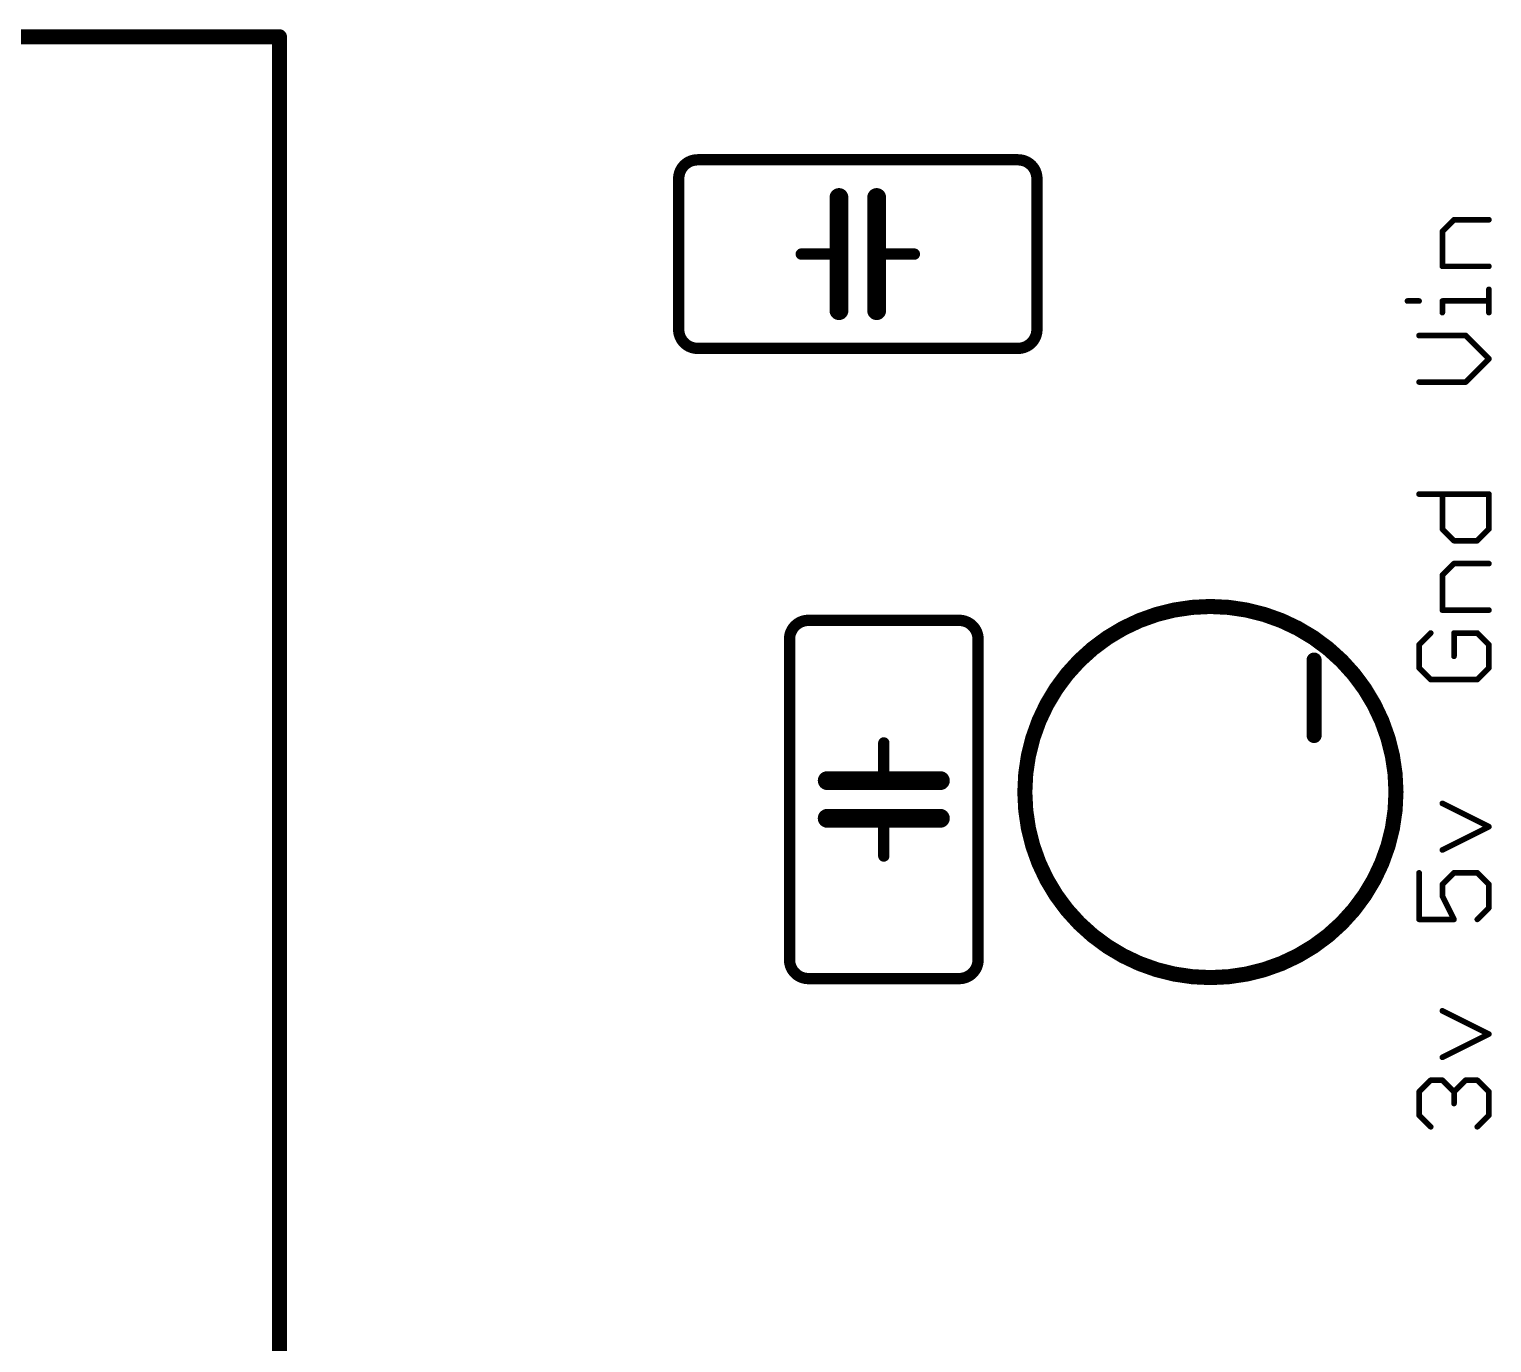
# Model space of a CAD drawing. Extents: x -5 to 130, y -14 to 61.
# Drawn here: x 68.49 to 88.19, y 24.18 to 41.88 of the extents above; entities that cross this region are included whole.
import ezdxf

# ---------------------------------------------------------------- set-up
doc = ezdxf.new("R2010")
doc.units = 0
doc.layers.add('21', color=251, linetype='CONTINUOUS')
doc.layers.add('51', color=251, linetype='CONTINUOUS')

msp = doc.modelspace()

# ---------------------------------------------------------------- linework, layer by layer
at = {"layer": '21'}
for points, const_width in [([(66.778, 41.775), (71.858, 41.775)], 0.2032), ([(71.858, 41.775), (71.858, 10.025)], 0.2032), ([(77.491, 40.1176), (81.809, 40.1176)], 0.1524), ([(77.237, 37.8316), (77.237, 39.8636)], 0.1524), ([(82.063, 37.8316), (82.063, 39.8636)], 0.1524), ([(79.396, 38.8476), (79.396, 39.6096)], 0.254), ([(79.904, 38.8476), (79.904, 39.6096)], 0.254), ([(87.5248, 39.1529), (87.6816, 39.3097)], 0.0762), ([(87.6816, 39.3097), (88.1519, 39.3097)], 0.0762), ([(87.5248, 38.6826), (87.5248, 39.1529)], 0.0762), ([(79.269, 38.8476), (79.396, 38.8476)], 0.1524), ([(79.396, 38.8476), (79.396, 38.0856)], 0.254), ([(79.904, 38.0856), (79.904, 38.8476)], 0.254), ([(79.904, 38.8476), (80.031, 38.8476)], 0.1524), ([(88.1519, 38.6826), (87.5248, 38.6826)], 0.0762), ([(87.0545, 38.2157), (87.2113, 38.2157)], 0.0762), ([(87.5248, 38.0589), (87.5248, 38.2157)], 0.0762), ([(87.5248, 38.2157), (88.1519, 38.2157)], 0.0762), ([(88.1519, 38.0589), (88.1519, 38.3725)], 0.0762), ([(81.809, 37.5776), (77.491, 37.5776)], 0.1524), ([(87.8384, 37.7505), (87.2113, 37.7505)], 0.0762), ([(88.1519, 37.4369), (87.8384, 37.7505)], 0.0762), ([(87.8384, 37.1234), (88.1519, 37.4369)], 0.0762), ([(87.2113, 37.1234), (87.8384, 37.1234)], 0.0762), ([(87.2113, 35.6133), (88.1519, 35.6133)], 0.0762), ([(87.5248, 35.143), (87.5248, 35.6133)], 0.0762), ([(88.1519, 35.6133), (88.1519, 35.143)], 0.0762), ([(87.6816, 34.9862), (87.5248, 35.143)], 0.0762), ([(88.1519, 35.143), (87.9951, 34.9862)], 0.0762), ([(87.9951, 34.9862), (87.6816, 34.9862)], 0.0762), ([(87.5248, 34.521), (87.6816, 34.6778)], 0.0762), ([(87.6816, 34.6778), (88.1519, 34.6778)], 0.0762), ([(87.5248, 34.0507), (87.5248, 34.521)], 0.0762), ([(88.1519, 34.0507), (87.5248, 34.0507)], 0.0762), ([(81.016, 33.913), (78.984, 33.913)], 0.1524), ([(78.73, 29.341), (78.73, 33.659)], 0.1524), ([(81.27, 33.659), (81.27, 29.341)], 0.1524), ([(87.3681, 33.7423), (87.2113, 33.5855)], 0.0762), ([(87.9951, 33.7423), (87.6816, 33.7423)], 0.0762), ([(87.6816, 33.7423), (87.6816, 33.4287)], 0.0762), ([(88.1519, 33.5855), (87.9951, 33.7423)], 0.0762), ([(87.2113, 33.5855), (87.2113, 33.272)], 0.0762), ([(88.1519, 33.272), (88.1519, 33.5855)], 0.0762), ([(85.797, 32.362), (85.797, 33.378)], 0.2032), ([(87.2113, 33.272), (87.3681, 33.1152)], 0.0762), ([(87.9951, 33.1152), (88.1519, 33.272)], 0.0762), ([(87.3681, 33.1152), (87.9951, 33.1152)], 0.0762), ([(80, 31.754), (80, 31.881)], 0.1524), ([(80, 31.754), (79.238, 31.754)], 0.254), ([(80.762, 31.754), (80, 31.754)], 0.254), ([(80, 31.246), (79.238, 31.246)], 0.254), ([(80, 31.246), (80.762, 31.246)], 0.254), ([(88.1519, 31.1335), (87.5248, 31.447)], 0.0762), ([(80, 31.119), (80, 31.246)], 0.1524), ([(87.5248, 30.8199), (88.1519, 31.1335)], 0.0762), ([(87.2113, 30.5115), (87.2113, 29.8844)], 0.0762), ([(87.5248, 30.3547), (87.6816, 30.5115)], 0.0762), ([(87.6816, 30.5115), (87.9951, 30.5115)], 0.0762), ([(87.9951, 30.5115), (88.1519, 30.3547)], 0.0762), ([(87.5248, 30.1979), (87.5248, 30.3547)], 0.0762), ([(88.1519, 30.3547), (88.1519, 30.0412)], 0.0762), ([(87.6816, 29.8844), (87.5248, 30.1979)], 0.0762), ([(88.1519, 30.0412), (87.9951, 29.8844)], 0.0762), ([(87.2113, 29.8844), (87.6816, 29.8844)], 0.0762), ([(81.016, 29.087), (78.984, 29.087)], 0.1524), ([(88.1519, 28.3395), (87.5248, 28.653)], 0.0762), ([(87.5248, 28.0259), (88.1519, 28.3395)], 0.0762), ([(87.2113, 27.5607), (87.3681, 27.7175)], 0.0762), ([(87.2113, 27.2472), (87.2113, 27.5607)], 0.0762), ([(87.3681, 27.7175), (87.5248, 27.7175)], 0.0762), ([(87.5248, 27.7175), (87.6816, 27.5607)], 0.0762), ([(87.6816, 27.5607), (87.8384, 27.7175)], 0.0762), ([(87.6816, 27.5607), (87.6816, 27.4039)], 0.0762), ([(87.8384, 27.7175), (87.9951, 27.7175)], 0.0762), ([(87.9951, 27.7175), (88.1519, 27.5607)], 0.0762), ([(88.1519, 27.5607), (88.1519, 27.2472)], 0.0762), ([(87.3681, 27.0904), (87.2113, 27.2472)], 0.0762), ([(88.1519, 27.2472), (87.9951, 27.0904)], 0.0762)]:
    msp.add_lwpolyline(points, dxfattribs=dict(at, const_width=const_width))
for points, const_width in [([(71.9088, 41.775, 1), (71.8072, 41.775)], 0.1016), ([(71.858, 41.7242, 1), (71.858, 41.8258)], 0.1016), ([(77.491, 40.1176, 0.4142), (77.237, 39.8636)], 0.1524), ([(77.491, 40.1557, 1), (77.491, 40.0795)], 0.0762), ([(77.491, 40.0795, 1), (77.491, 40.1557)], 0.0762), ([(82.063, 39.8636, 0.4142), (81.809, 40.1176)], 0.1524), ([(81.809, 40.1557, 1), (81.809, 40.0795)], 0.0762), ([(81.809, 40.0795, 1), (81.809, 40.1557)], 0.0762), ([(77.2751, 39.8636, 1), (77.1989, 39.8636)], 0.0762), ([(77.1989, 39.8636, 1), (77.2751, 39.8636)], 0.0762), ([(82.1011, 39.8636, 1), (82.0249, 39.8636)], 0.0762), ([(82.0249, 39.8636, 1), (82.1011, 39.8636)], 0.0762), ([(79.4595, 39.6096, 1), (79.3325, 39.6096)], 0.127), ([(79.9675, 39.6096, 1), (79.8405, 39.6096)], 0.127), ([(87.6816, 39.3287, 1), (87.6816, 39.2906)], 0.0381), ([(87.6951, 39.2962, 1), (87.6681, 39.3231)], 0.0381), ([(88.1519, 39.2906, 1), (88.1519, 39.3287)], 0.0381), ([(87.5114, 39.1664, 1), (87.5383, 39.1394)], 0.0381), ([(87.5439, 39.1529, 1), (87.5058, 39.1529)], 0.0381), ([(79.269, 38.8857, 1), (79.269, 38.8095)], 0.0762), ([(79.4595, 38.8476, 1), (79.3325, 38.8476)], 0.127), ([(79.3325, 38.8476, 1), (79.4595, 38.8476)], 0.127), ([(79.396, 38.8095, 1), (79.396, 38.8857)], 0.0762), ([(79.9675, 38.8476, 1), (79.8405, 38.8476)], 0.127), ([(79.8405, 38.8476, 1), (79.9675, 38.8476)], 0.127), ([(79.904, 38.8857, 1), (79.904, 38.8095)], 0.0762), ([(80.031, 38.8095, 1), (80.031, 38.8857)], 0.0762), ([(87.5248, 38.7016, 1), (87.5248, 38.6635)], 0.0381), ([(87.5058, 38.6826, 1), (87.5439, 38.6826)], 0.0381), ([(88.1519, 38.6635, 1), (88.1519, 38.7016)], 0.0381), ([(87.0545, 38.2347, 1), (87.0545, 38.1966)], 0.0381), ([(87.2113, 38.1966, 1), (87.2113, 38.2347)], 0.0381), ([(87.5248, 38.2347, 1), (87.5248, 38.1966)], 0.0381), ([(87.5439, 38.2157, 1), (87.5058, 38.2157)], 0.0381), ([(88.1709, 38.3725, 1), (88.1329, 38.3725)], 0.0381), ([(88.1519, 38.1966, 1), (88.1519, 38.2347)], 0.0381), ([(79.3325, 38.0856, 1), (79.4595, 38.0856)], 0.127), ([(79.8405, 38.0856, 1), (79.9675, 38.0856)], 0.127), ([(87.5058, 38.0589, 1), (87.5439, 38.0589)], 0.0381), ([(88.1329, 38.0589, 1), (88.1709, 38.0589)], 0.0381), ([(77.237, 37.8316, 0.4142), (77.491, 37.5776)], 0.1524), ([(77.2751, 37.8316, 1), (77.1989, 37.8316)], 0.0762), ([(77.1989, 37.8316, 1), (77.2751, 37.8316)], 0.0762), ([(81.809, 37.5776, 0.4142), (82.063, 37.8316)], 0.1524), ([(82.1011, 37.8316, 1), (82.0249, 37.8316)], 0.0762), ([(82.0249, 37.8316, 1), (82.1011, 37.8316)], 0.0762), ([(77.491, 37.6157, 1), (77.491, 37.5395)], 0.0762), ([(77.491, 37.5395, 1), (77.491, 37.6157)], 0.0762), ([(81.809, 37.6157, 1), (81.809, 37.5395)], 0.0762), ([(81.809, 37.5395, 1), (81.809, 37.6157)], 0.0762), ([(87.2113, 37.7695, 1), (87.2113, 37.7314)], 0.0381), ([(87.8518, 37.7639, 1), (87.8249, 37.737)], 0.0381), ([(87.8384, 37.7314, 1), (87.8384, 37.7695)], 0.0381), ([(88.1654, 37.4235, 1), (88.1384, 37.4504)], 0.0381), ([(88.1384, 37.4235, 1), (88.1654, 37.4504)], 0.0381), ([(87.2113, 37.1425, 1), (87.2113, 37.1044)], 0.0381), ([(87.8249, 37.1369, 1), (87.8518, 37.1099)], 0.0381), ([(87.8384, 37.1044, 1), (87.8384, 37.1425)], 0.0381), ([(87.2113, 35.6324, 1), (87.2113, 35.5943)], 0.0381), ([(87.5439, 35.6133, 1), (87.5058, 35.6133)], 0.0381), ([(88.1709, 35.6133, 1), (88.1329, 35.6133)], 0.0381), ([(88.1519, 35.5943, 1), (88.1519, 35.6324)], 0.0381), ([(87.5383, 35.1565, 1), (87.5114, 35.1295)], 0.0381), ([(87.5058, 35.143, 1), (87.5439, 35.143)], 0.0381), ([(88.1329, 35.143, 1), (88.1709, 35.143)], 0.0381), ([(88.1654, 35.1295, 1), (88.1384, 35.1565)], 0.0381), ([(87.6816, 35.0053, 1), (87.6816, 34.9672)], 0.0381), ([(87.6681, 34.9728, 1), (87.6951, 34.9997)], 0.0381), ([(87.9817, 34.9997, 1), (88.0086, 34.9728)], 0.0381), ([(87.9951, 34.9672, 1), (87.9951, 35.0053)], 0.0381), ([(87.6816, 34.6968, 1), (87.6816, 34.6587)], 0.0381), ([(87.6951, 34.6643, 1), (87.6681, 34.6913)], 0.0381), ([(88.1519, 34.6587, 1), (88.1519, 34.6968)], 0.0381), ([(87.5114, 34.5345, 1), (87.5383, 34.5075)], 0.0381), ([(87.5439, 34.521, 1), (87.5058, 34.521)], 0.0381), ([(84.4, 29.1, 1), (84.4, 34.1, 1), (84.4, 29.1)], 0.2032), ([(87.5248, 34.0698, 1), (87.5248, 34.0317)], 0.0381), ([(88.1519, 34.0317, 1), (88.1519, 34.0698)], 0.0381), ([(78.984, 33.913, 0.4142), (78.73, 33.659)], 0.1524), ([(78.984, 33.9511, 1), (78.984, 33.8749)], 0.0762), ([(78.984, 33.8749, 1), (78.984, 33.9511)], 0.0762), ([(81.27, 33.659, 0.4142), (81.016, 33.913)], 0.1524), ([(81.016, 33.9511, 1), (81.016, 33.8749)], 0.0762), ([(81.016, 33.8749, 1), (81.016, 33.9511)], 0.0762), ([(87.5058, 34.0507, 1), (87.5439, 34.0507)], 0.0381), ([(78.7681, 33.659, 1), (78.6919, 33.659)], 0.0762), ([(78.6919, 33.659, 1), (78.7681, 33.659)], 0.0762), ([(81.3081, 33.659, 1), (81.2319, 33.659)], 0.0762), ([(81.2319, 33.659, 1), (81.3081, 33.659)], 0.0762), ([(87.3815, 33.7288, 1), (87.3546, 33.7557)], 0.0381), ([(87.6816, 33.7613, 1), (87.6816, 33.7232)], 0.0381), ([(87.7006, 33.7423, 1), (87.6626, 33.7423)], 0.0381), ([(88.0086, 33.7557, 1), (87.9817, 33.7288)], 0.0381), ([(87.9951, 33.7232, 1), (87.9951, 33.7613)], 0.0381), ([(87.2303, 33.5855, 1), (87.1922, 33.5855)], 0.0381), ([(87.1978, 33.599, 1), (87.2248, 33.572)], 0.0381), ([(88.1709, 33.5855, 1), (88.1329, 33.5855)], 0.0381), ([(88.1384, 33.572, 1), (88.1654, 33.599)], 0.0381), ([(85.8478, 33.378, 1), (85.7462, 33.378)], 0.1016), ([(87.2248, 33.2854, 1), (87.1978, 33.2585)], 0.0381), ([(87.6626, 33.4287, 1), (87.7006, 33.4287)], 0.0381), ([(88.1654, 33.2585, 1), (88.1384, 33.2854)], 0.0381), ([(87.1922, 33.272, 1), (87.2303, 33.272)], 0.0381), ([(87.3681, 33.1343, 1), (87.3681, 33.0962)], 0.0381), ([(87.3546, 33.1017, 1), (87.3815, 33.1287)], 0.0381), ([(87.9817, 33.1287, 1), (88.0086, 33.1017)], 0.0381), ([(87.9951, 33.0962, 1), (87.9951, 33.1343)], 0.0381), ([(88.1329, 33.272, 1), (88.1709, 33.272)], 0.0381), ([(85.7462, 32.362, 1), (85.8478, 32.362)], 0.1016), ([(80.0381, 31.881, 1), (79.9619, 31.881)], 0.0762), ([(79.238, 31.8175, 1), (79.238, 31.6905)], 0.127), ([(80, 31.8175, 1), (80, 31.6905)], 0.127), ([(79.9619, 31.754, 1), (80.0381, 31.754)], 0.0762), ([(80, 31.6905, 1), (80, 31.8175)], 0.127), ([(80.762, 31.6905, 1), (80.762, 31.8175)], 0.127), ([(79.238, 31.3095, 1), (79.238, 31.1825)], 0.127), ([(80, 31.3095, 1), (80, 31.1825)], 0.127), ([(80, 31.1825, 1), (80, 31.3095)], 0.127), ([(80.762, 31.1825, 1), (80.762, 31.3095)], 0.127), ([(87.5334, 31.464, 1), (87.5163, 31.4299)], 0.0381), ([(80.0381, 31.246, 1), (79.9619, 31.246)], 0.0762), ([(79.9619, 31.119, 1), (80.0381, 31.119)], 0.0762), ([(88.1604, 31.1164, 1), (88.1434, 31.1505)], 0.0381), ([(88.1434, 31.1164, 1), (88.1604, 31.1505)], 0.0381), ([(87.5163, 30.837, 1), (87.5334, 30.8029)], 0.0381), ([(87.2303, 30.5115, 1), (87.1922, 30.5115)], 0.0381), ([(87.6816, 30.5305, 1), (87.6816, 30.4924)], 0.0381), ([(87.6951, 30.498, 1), (87.6681, 30.5249)], 0.0381), ([(88.0086, 30.5249, 1), (87.9817, 30.498)], 0.0381), ([(87.9951, 30.4924, 1), (87.9951, 30.5305)], 0.0381), ([(87.5114, 30.3682, 1), (87.5383, 30.3412)], 0.0381), ([(87.5439, 30.3547, 1), (87.5058, 30.3547)], 0.0381), ([(88.1709, 30.3547, 1), (88.1329, 30.3547)], 0.0381), ([(88.1384, 30.3412, 1), (88.1654, 30.3682)], 0.0381), ([(87.5419, 30.2065, 1), (87.5078, 30.1894)], 0.0381), ([(87.5058, 30.1979, 1), (87.5439, 30.1979)], 0.0381), ([(88.1329, 30.0412, 1), (88.1709, 30.0412)], 0.0381), ([(88.1654, 30.0277, 1), (88.1384, 30.0546)], 0.0381), ([(87.2113, 29.9035, 1), (87.2113, 29.8654)], 0.0381), ([(87.1922, 29.8844, 1), (87.2303, 29.8844)], 0.0381), ([(87.6646, 29.8759, 1), (87.6986, 29.8929)], 0.0381), ([(87.6816, 29.8654, 1), (87.6816, 29.9035)], 0.0381), ([(87.9817, 29.8979, 1), (88.0086, 29.8709)], 0.0381), ([(78.73, 29.341, 0.4142), (78.984, 29.087)], 0.1524), ([(78.7681, 29.341, 1), (78.6919, 29.341)], 0.0762), ([(78.6919, 29.341, 1), (78.7681, 29.341)], 0.0762), ([(81.016, 29.087, 0.4142), (81.27, 29.341)], 0.1524), ([(81.3081, 29.341, 1), (81.2319, 29.341)], 0.0762), ([(81.2319, 29.341, 1), (81.3081, 29.341)], 0.0762), ([(78.984, 29.1251, 1), (78.984, 29.0489)], 0.0762), ([(78.984, 29.0489, 1), (78.984, 29.1251)], 0.0762), ([(81.016, 29.1251, 1), (81.016, 29.0489)], 0.0762), ([(81.016, 29.0489, 1), (81.016, 29.1251)], 0.0762), ([(87.5334, 28.67, 1), (87.5163, 28.6359)], 0.0381), ([(88.1604, 28.3224, 1), (88.1434, 28.3565)], 0.0381), ([(88.1434, 28.3224, 1), (88.1604, 28.3565)], 0.0381), ([(87.5163, 28.043, 1), (87.5334, 28.0089)], 0.0381), ([(87.2303, 27.5607, 1), (87.1922, 27.5607)], 0.0381), ([(87.1978, 27.5742, 1), (87.2248, 27.5472)], 0.0381), ([(87.3681, 27.7365, 1), (87.3681, 27.6984)], 0.0381), ([(87.3815, 27.704, 1), (87.3546, 27.7309)], 0.0381), ([(87.5383, 27.7309, 1), (87.5114, 27.704)], 0.0381), ([(87.5248, 27.6984, 1), (87.5248, 27.7365)], 0.0381), ([(87.6681, 27.5742, 1), (87.6951, 27.5472)], 0.0381), ([(87.7006, 27.5607, 1), (87.6626, 27.5607)], 0.0381), ([(87.6681, 27.5472, 1), (87.6951, 27.5742)], 0.0381), ([(87.8384, 27.7365, 1), (87.8384, 27.6984)], 0.0381), ([(87.8518, 27.704, 1), (87.8249, 27.7309)], 0.0381), ([(88.0086, 27.7309, 1), (87.9817, 27.704)], 0.0381), ([(87.9951, 27.6984, 1), (87.9951, 27.7365)], 0.0381), ([(88.1709, 27.5607, 1), (88.1329, 27.5607)], 0.0381), ([(88.1384, 27.5472, 1), (88.1654, 27.5742)], 0.0381), ([(87.6626, 27.4039, 1), (87.7006, 27.4039)], 0.0381), ([(87.2248, 27.2606, 1), (87.1978, 27.2337)], 0.0381), ([(87.1922, 27.2472, 1), (87.2303, 27.2472)], 0.0381), ([(88.1329, 27.2472, 1), (88.1709, 27.2472)], 0.0381), ([(88.1654, 27.2337, 1), (88.1384, 27.2606)], 0.0381), ([(87.3546, 27.0769, 1), (87.3815, 27.1039)], 0.0381), ([(87.9817, 27.1039, 1), (88.0086, 27.0769)], 0.0381)]:
    msp.add_lwpolyline(points, format="xyb", dxfattribs=dict(at, const_width=const_width))
at = {"layer": '51', "const_width": 0.1524}
for points in [[(78.888, 38.8476), (79.269, 38.8476)], [(80.031, 38.8476), (80.412, 38.8476)], [(80, 31.881), (80, 32.262)], [(80, 30.738), (80, 31.119)]]:
    msp.add_lwpolyline(points, dxfattribs=at)
at = {"layer": '51', "const_width": 0.0762}
for points in [[(78.888, 38.8857, 1), (78.888, 38.8095)], [(79.269, 38.8095, 1), (79.269, 38.8857)], [(80.031, 38.8857, 1), (80.031, 38.8095)], [(80.412, 38.8095, 1), (80.412, 38.8857)], [(80.0381, 32.262, 1), (79.9619, 32.262)], [(79.9619, 31.881, 1), (80.0381, 31.881)], [(80.0381, 31.119, 1), (79.9619, 31.119)], [(79.9619, 30.738, 1), (80.0381, 30.738)]]:
    msp.add_lwpolyline(points, format="xyb", dxfattribs=at)

doc.saveas('drawing.dxf')
